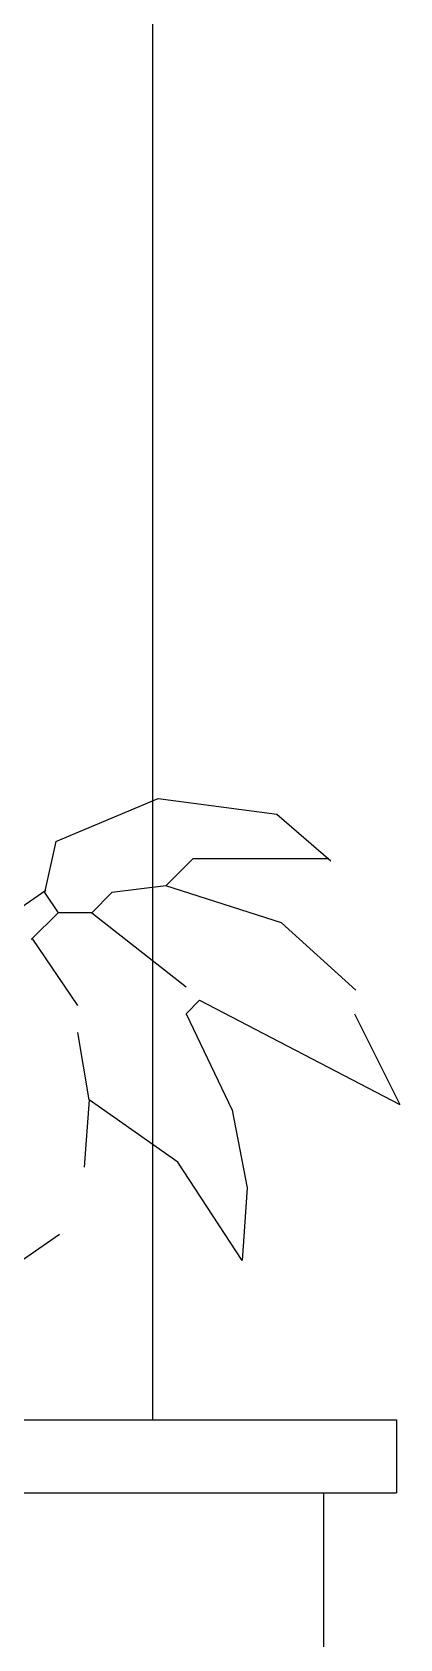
# Model space of a CAD drawing. Header units: millimetres. Extents: x 2002 to 2114, y 811 to 859.
# Drawn here: x 2034.534 to 2034.684, y 818.377 to 819.036 of the extents above; entities that cross this region are included whole.
import ezdxf

# ---------------------------------------------------------------- set-up
doc = ezdxf.new("R2010")
doc.units = ezdxf.units.MM
doc.header["$LTSCALE"] = 0.04
for name, color, linetype in [('0-2', 1, 'Continuous'), ('02', 1, 'Continuous'), ('8', 8, 'Continuous')]:
    doc.layers.add(name, color=color, linetype=linetype)

msp = doc.modelspace()

# ---------------------------------------------------------------- linework, layer by layer
at = {"layer": '0-2'}
for p, q in [((2033.62305, 818.46692), (2034.68305, 818.46692)), ((2033.62305, 818.46692), (2034.68305, 818.46692)), ((2034.68305, 818.46692), (2034.68305, 818.43692)), ((2034.68305, 818.46692), (2034.68305, 818.43692)), ((2025.95305, 818.43692), (2034.68305, 818.43692)), ((2034.65305, 818.43692), (2034.65305, 814.04692))]:
    msp.add_line(p, q, dxfattribs=at)
at = {"layer": '02'}
msp.add_line((2034.58305, 818.46692), (2034.58305, 820.00692), dxfattribs=at)
at = {"layer": '8'}
for p, q in [((2034.5433, 818.70385), (2034.58526, 818.72144)), ((2034.58526, 818.72144), (2034.63386, 818.71507)), ((2034.63386, 818.71507), (2034.65613, 818.69598)), ((2034.5433, 818.70385), (2034.53866, 818.68298)), ((2034.59945, 818.6968), (2034.5884, 818.68574)), ((2034.65526, 818.6968), (2034.59945, 818.6968)), ((2034.52091, 818.67116), (2034.53918, 818.68392)), ((2034.53866, 818.68298), (2034.54419, 818.67469)), ((2034.56629, 818.68298), (2034.558, 818.67469)), ((2034.5884, 818.68574), (2034.56629, 818.68298)), ((2034.63589, 818.67053), (2034.5884, 818.68574)), ((2034.53313, 818.66364), (2034.54419, 818.67469)), ((2034.558, 818.67469), (2034.54419, 818.67469)), ((2034.558, 818.67469), (2034.59669, 818.64429)), ((2034.66626, 818.64295), (2034.63589, 818.67053)), ((2034.55238, 818.6366), (2034.5336, 818.66425)), ((2034.59669, 818.63324), (2034.60222, 818.63877)), ((2034.60222, 818.63877), (2034.68439, 818.59605)), ((2034.59669, 818.63324), (2034.61564, 818.59372)), ((2034.66578, 818.63324), (2034.68439, 818.59605)), ((2034.55691, 818.59796), (2034.55238, 818.62555)), ((2034.55691, 818.59796), (2034.55489, 818.57038)), ((2034.59336, 818.5725), (2034.55691, 818.59796)), ((2034.61564, 818.59372), (2034.62171, 818.5619)), ((2034.61969, 818.5322), (2034.59336, 818.5725)), ((2034.62171, 818.5619), (2034.61969, 818.5322)), ((2034.54477, 818.5428), (2034.52654, 818.53008))]:
    msp.add_line(p, q, dxfattribs=at)

doc.saveas('drawing.dxf')
